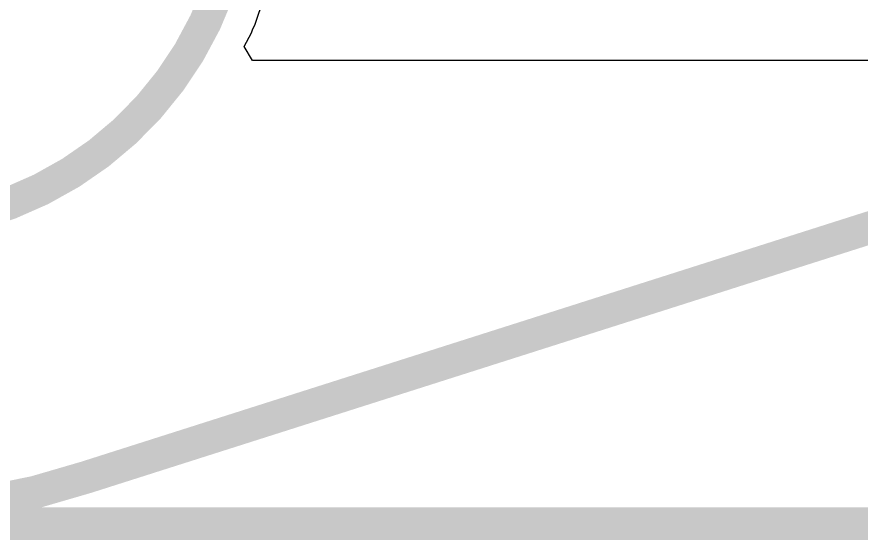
# Model space of a CAD drawing. Header units: inches. Extents: x -22 to 5433, y -13 to 5447.
# Drawn here: x -15.4 to -8.84, y -7.23 to -3.17 of the extents above; entities that cross this region are included whole.
import ezdxf

# ---------------------------------------------------------------- set-up
doc = ezdxf.new("R2010")
doc.units = ezdxf.units.IN
for name, color, linetype in [('Board_outline', 216, 'Continuous'), ('Bottom Layer', 5, 'Continuous'), ('Ground', 16, 'Continuous'), ('Power', 76, 'Continuous'), ('Top Layer', 1, 'Continuous'), ('Top Overlay', 2, 'Continuous')]:
    doc.layers.add(name, color=color, linetype=linetype)

msp = doc.modelspace()

# ---------------------------------------------------------------- linework, layer by layer
at = {"layer": 'Board_outline'}
for points in [[(-13.8945, -0.8942, 0.254, 0.254, -0.606814), (-17.0191, -4.7422, 0.254, 0.254, 0)], [(-13.8945, -0.8942, 0.254, 0.254, -0.606814), (-17.0191, -4.7422, 0.254, 0.254, 0)], [(-14.8649, -6.7442, 0.254, 0.254, 0), (-4.6894, -3.505, 0.254, 0.254, 0)], [(-14.8649, -6.7442, 0.254, 0.254, 0), (-4.6894, -3.505, 0.254, 0.254, 0)], [(-14.8649, -6.7442, 0.254, 0.254, -0.08237), (-16.4803, -7.0049, 0.254, 0.254, 0)], [(-14.8649, -6.7442, 0.254, 0.254, -0.08237), (-16.4803, -7.0049, 0.254, 0.254, 0)]]:
    msp.add_lwpolyline(points, format="xyseb", dxfattribs=at)
msp.add_lwpolyline([(-14.9284, -6.7442, 0.127, 0.127, 1), (-14.8014, -6.7442, 0.127, 0.127, 1)], format="xyseb", close=True, dxfattribs=at)
msp.add_lwpolyline([(-14.9284, -6.7442, 0.127, 0.127, 1), (-14.8014, -6.7442, 0.127, 0.127, 1)], format="xyseb", close=True, dxfattribs=at)
msp.add_lwpolyline([(-14.9284, -6.7442, 0.127, 0.127, 1), (-14.8014, -6.7442, 0.127, 0.127, 1)], format="xyseb", close=True, dxfattribs=at)
msp.add_lwpolyline([(-14.9284, -6.7442, 0.127, 0.127, 1), (-14.8014, -6.7442, 0.127, 0.127, 1)], format="xyseb", close=True, dxfattribs=at)
at = {"layer": 'Bottom Layer'}
for p, q in [((-13.5507, -3.2304), (-13.3919, -2.7486)), ((-13.5769, -3.2908), (-13.567, -3.2592)), ((-13.567, -3.2592), (-13.5507, -3.2304)), ((-13.6343, -3.3958), (-13.5769, -3.2908)), ((-13.5695, -3.505), (-13.6343, -3.3958)), ((-10.1303, -3.505), (-13.5695, -3.505)), ((-5.8846, -3.505), (-10.1303, -3.505))]:
    msp.add_line(p, q, dxfattribs=at)
at = {"layer": 'Ground'}
for p, q in [((-13.5507, -3.2304), (-13.3919, -2.7486)), ((-13.5769, -3.2908), (-13.567, -3.2592)), ((-13.567, -3.2592), (-13.5507, -3.2304)), ((-13.6343, -3.3958), (-13.5769, -3.2908)), ((-13.5695, -3.505), (-13.6343, -3.3958)), ((-10.1303, -3.505), (-13.5695, -3.505)), ((-5.8846, -3.505), (-10.1303, -3.505))]:
    msp.add_line(p, q, dxfattribs=at)
at = {"layer": 'Power'}
for p, q in [((-13.5507, -3.2304), (-13.3919, -2.7486)), ((-13.5769, -3.2908), (-13.567, -3.2592)), ((-13.567, -3.2592), (-13.5507, -3.2304)), ((-13.6343, -3.3958), (-13.5769, -3.2908)), ((-13.5695, -3.505), (-13.6343, -3.3958)), ((-10.1303, -3.505), (-13.5695, -3.505)), ((-5.8846, -3.505), (-10.1303, -3.505))]:
    msp.add_line(p, q, dxfattribs=at)
at = {"layer": 'Top Layer'}
for p, q in [((-13.5507, -3.2304), (-13.3919, -2.7486)), ((-13.5769, -3.2908), (-13.567, -3.2592)), ((-13.567, -3.2592), (-13.5507, -3.2304)), ((-13.6343, -3.3958), (-13.5769, -3.2908)), ((-13.5695, -3.505), (-13.6343, -3.3958)), ((-10.1303, -3.505), (-13.5695, -3.505)), ((-5.8846, -3.505), (-10.1303, -3.505))]:
    msp.add_line(p, q, dxfattribs=at)
at = {"layer": 'Top Overlay'}
msp.add_lwpolyline([(-21.4584, -7.1044, 0.254, 0.254, 0), (20.2381, -7.1044, 0.254, 0.254, 0)], format="xyseb", dxfattribs=at)

doc.saveas('drawing.dxf')
